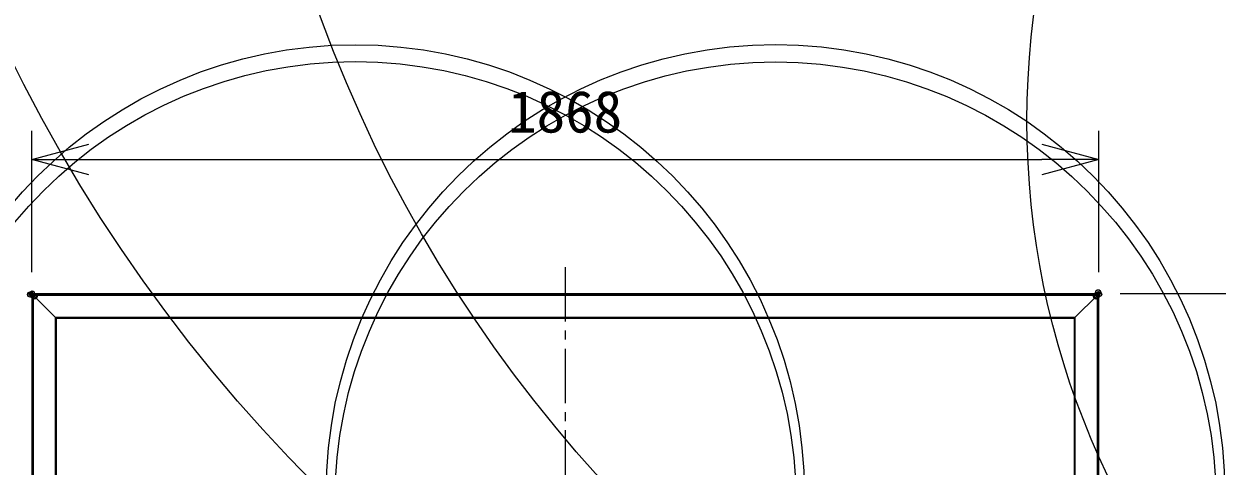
# Model space of a CAD drawing. Units: millimetres, scale not verified. Extents: x -5442 to 5961, y -11392 to 320.
# Drawn here: x -45 to 7.2, y 27 to 46.3 of the extents above; entities that cross this region are included whole.
import ezdxf
from ezdxf.enums import TextEntityAlignment as Align

# ---------------------------------------------------------------- set-up
doc = ezdxf.new("R2010")
doc.units = ezdxf.units.MM
doc.header["$LTSCALE"] = 0.125
doc.linetypes.add('USER1', pattern=[28.575, 19.05, -3.175, 3.175, -3.175])
for name, color, linetype, lineweight in [('0-0_0', 7, 'Continuous', 18), ('0-4_SUNPO', 3, 'Continuous', 18), ('0-5_GAIKEI', 1, 'Continuous', 18)]:
    doc.layers.add(name, color=color, linetype=linetype, lineweight=lineweight)
doc.styles.add('ＭＳ ゴシック', font='')
doc.styles.get('ＭＳ ゴシック').set_extended_font_data('MS Gothic')

# ---------------------------------------------------------------- blocks, each defined once
blk = doc.blocks.new('_Open30')
at = {"layer": '0-0_0'}
blk.add_line((0, 0), (-1, 0), dxfattribs=at)
blk.add_lwpolyline([(-1, 0.26795), (0, 0), (-1, -0.26795)], dxfattribs=at)
blk = doc.blocks.new('D1')
at = {"layer": '0-4_SUNPO'}
for p, q in [((148.8681, 348.9836), (148.8681, 355.1587)), ((195.5481, 348.9836), (195.5481, 355.1587)), ((151.3681, 353.9087), (193.0481, 353.9087))]:
    blk.add_line(p, q, dxfattribs=at)
at = {"layer": '0-4_SUNPO', "xscale": 2.5, "yscale": 2.5, "rotation": 180}
blk.add_blockref('_Open30', (148.8681, 353.9087), dxfattribs=at)
at = {"layer": '0-4_SUNPO', "xscale": 2.5, "yscale": 2.5}
blk.add_blockref('_Open30', (195.5481, 353.9087), dxfattribs=at)
at = {"layer": '0-4_SUNPO', "color": 7, "style": 'ＭＳ ゴシック'}
blk.add_text('1868', height=1.833, dxfattribs=at).set_placement((169.7081, 354.5337), align=Align.BOTTOM_LEFT)
blk = doc.blocks.new('D5')
at = {"layer": '0-4_SUNPO'}
for p, q in [((196.4856, 348.0367), (206.6616, 348.0367)), ((205.4116, 345.5367), (205.4116, 321.9367)), ((182.6081, 319.4367), (206.6616, 319.4367))]:
    blk.add_line(p, q, dxfattribs=at)
at = {"layer": '0-4_SUNPO', "xscale": 2.5, "yscale": 2.5}
for p, rotation in [((205.4116, 348.0367), 90), ((205.4116, 319.4367), 270)]:
    blk.add_blockref('_Open30', p, dxfattribs=dict(at, rotation=rotation))
at = {"layer": '0-4_SUNPO', "color": 7, "style": 'ＭＳ ゴシック'}
blk.add_text('1145', height=1.833, rotation=90, dxfattribs=at).set_placement((204.7866, 331.2367), align=Align.BOTTOM_LEFT)

msp = doc.modelspace()

# ---------------------------------------------------------------- linework, layer by layer
at = {"layer": '0-5_GAIKEI', "color": 9, "linetype": 'USER1'}
msp.add_line((-21.2895, 35.7003), (-21.2895, 4.7455), dxfattribs=at)
at = {"layer": '0-5_GAIKEI', "color": 7}
for p, q in [((-44.6295, 34.4827), (-44.6295, 7.2814)), ((-44.6295, 34.4827), (-44.6295, 34.4827)), ((-44.6273, 34.488), (-44.6217, 34.4935)), ((-44.5923, 34.523), (-44.6217, 34.4935)), ((-44.5923, 34.523), (-44.5867, 34.5286)), ((-44.567, 34.5358), (1.988, 34.5358)), ((-44.567, 34.5358), (-44.567, 34.5308)), ((1.0168, 33.5021), (1.9733, 34.4586)), ((1.9901, 34.4704), (1.9821, 34.4704)), ((1.985, 34.4769), (1.9843, 34.475)), ((1.9844, 34.4754), (1.985, 34.4769)), ((1.9876, 34.4881), (2.0007, 34.4881)), ((1.988, 34.5358), (1.988, 34.494)), ((2.0004, 34.5234), (1.988, 34.5234)), ((1.9901, 34.4704), (2.0007, 34.4881)), ((2.0078, 34.481), (1.9901, 34.4704)), ((2.0009, 34.523), (2.0004, 34.5234)), ((2.0007, 34.4881), (2.0009, 34.523)), ((2.0007, 34.4881), (2.0007, 34.4881)), ((2.0077, 34.5286), (2.0133, 34.523)), ((2.0427, 34.4812), (2.0078, 34.481)), ((2.0078, 34.481), (2.0078, 34.481)), ((2.0427, 34.4935), (2.0133, 34.523)), ((2.0427, 34.4935), (2.0483, 34.488)), ((2.0432, 34.4807), (2.0427, 34.4812)), ((2.0505, 7.2814), (2.0505, 34.4827)), ((2.0505, 34.4827), (2.0505, 34.4827)), ((0.9814, 33.4667), (0.9814, 33.4668)), ((0.9821, 33.4667), (0.9814, 33.4667)), ((0.9815, 33.4618), (0.9821, 33.4618)), ((0.9821, 33.4669), (0.9816, 33.4669)), ((0.9821, 33.4673), (0.9821, 33.4618)), ((0.9888, 33.4741), (0.9992, 33.4844)), ((1.0168, 33.5021), (0.9992, 33.4844))]:
    msp.add_line(p, q, dxfattribs=at)
at = {"layer": '0-5_GAIKEI'}
for p, q in [((-44.6217, 34.4812), (-44.6222, 34.4807)), ((-44.6222, 34.4807), (-44.6222, 7.2833)), ((-44.5868, 34.481), (-44.6217, 34.4812)), ((-44.5868, 34.481), (-44.5868, 7.283)), ((-44.5868, 34.481), (-44.5868, 34.481)), ((-44.5795, 34.5234), (-44.5799, 34.523)), ((-44.5799, 34.523), (-44.5798, 34.4881)), ((-44.5798, 34.4881), (-44.5798, 34.4881)), ((-44.5798, 34.4881), (-44.5667, 34.4881)), ((-44.567, 34.5234), (-44.5795, 34.5234)), ((-44.5692, 34.4704), (-44.5692, 7.2936)), ((-44.5611, 34.4704), (-44.5692, 34.4704)), ((-44.567, 34.5308), (-44.567, 34.494)), ((-44.567, 34.5284), (1.988, 34.5284)), ((-44.567, 34.4931), (1.988, 34.4931)), ((-44.5633, 34.4751), (-44.5639, 34.4765)), ((-44.5639, 34.4765), (-44.5634, 34.4754)), ((-44.5634, 34.4754), (1.9844, 34.4754)), ((-43.5959, 33.5021), (-44.5524, 34.4586)), ((1.9901, 7.2936), (1.9901, 34.4704)), ((2.0078, 7.283), (2.0078, 34.481)), ((2.0432, 7.2833), (2.0432, 34.4807)), ((-43.5959, 33.5021), (-43.5959, 8.2619)), ((-43.5959, 33.5021), (1.0168, 33.5021)), ((-43.5959, 33.5021), (-43.5782, 33.4844)), ((-43.5782, 33.4844), (-43.5782, 8.2796)), ((-43.5678, 33.4741), (-43.5782, 33.4844)), ((-43.5782, 33.4844), (0.9992, 33.4844)), ((-43.5678, 33.4741), (-43.5678, 8.2899)), ((-43.5678, 33.4741), (0.9888, 33.4741)), ((-43.5611, 33.4618), (-43.5611, 33.4673)), ((-43.5607, 33.4669), (-43.5611, 33.4669)), ((-43.5611, 33.4668), (0.9821, 33.4668)), ((0.9814, 33.4667), (-43.5611, 33.4667)), ((-43.5605, 33.4668), (-43.5605, 8.2973)), ((0.9814, 8.2973), (0.9814, 33.4667)), ((0.9888, 8.2899), (0.9888, 33.4741)), ((0.9992, 8.2796), (0.9992, 33.4844)), ((1.0168, 8.2619), (1.0168, 33.5021))]:
    msp.add_line(p, q, dxfattribs=at)
for points in [[(-44.5798, 34.4881), (-44.5692, 34.4704), (-44.5868, 34.481)], [(-43.5678, 33.4741), (-43.5611, 33.4673), (-43.5607, 33.4669)], [(-43.5611, 33.4618), (-43.5605, 33.4618), (-43.5605, 8.3023), (-43.5611, 8.3023)], [(0.9821, 8.3023), (0.9815, 8.3023), (0.9815, 33.4618)]]:
    msp.add_lwpolyline(points, dxfattribs=at)
at = {"layer": '0-5_GAIKEI', "color": 7}
for points in [[(-44.5814, 34.5308), (-44.5814, 34.5308), (-44.567, 34.5308)], [(1.988, 34.5308), (2.0024, 34.5308), (2.0024, 34.5308)], [(0.9816, 33.4669), (0.9821, 33.4673), (0.9888, 33.4741)]]:
    msp.add_lwpolyline(points, dxfattribs=at)
at = {"layer": '0-5_GAIKEI'}
for centre, radius in [((171.8809, 139.6676), 180.342), ((171.8809, 122.1676), 180.342), ((16.9751, 75.3607), 69.5628), ((-30.1156, 70.6825), 64.5659), ((-30.1217, 67.6889), 61.565), ((-12.4573, 67.6836), 61.5597), ((25.1871, 67.4286), 60.8284), ((-12.4574, 66.9855), 60.8689), ((-30.19, 55.6506), 49.5339), ((34.6794, 42.0966), 35.773), ((-30.4847, 25.7757), 19.6502), ((-12.0943, 25.7783), 19.6528), ((-30.4828, 25.4023), 19.2841), ((-12.0961, 25.3944), 19.2762), ((-44.6922, 34.4988), 0.1154), ((-44.6869, 34.4952), 0.1113), ((-44.654, 34.5075), 0.0762), ((-44.6449, 34.5103), 0.0667), ((-44.6033, 34.5664), 0.0878), ((-44.6043, 34.5634), 0.0847), ((-44.6345, 34.4648), 0.0186), ((-44.6201, 34.508), 0.027), ((-44.6317, 34.4736), 0.00928), ((-44.5161, 34.4174), 0.1235), ((-44.6074, 34.5212), 0.0276), ((-44.5358, 34.4327), 0.0987), ((-44.6073, 34.5016), 0.0256), ((-44.6125, 34.496), 0.018), ((-44.5314, 34.4369), 0.0988), ((-44.6173, 34.4916), 0.0115), ((-44.6205, 34.4894), 0.00762), ((-44.6257, 34.4871), 0.00198), ((-44.6257, 34.4869), 0.00196), ((-44.6246, 34.4875), 0.00304), ((-44.6263, 34.4871), 0.00133), ((-44.6, 34.5087), 0.0253), ((-44.5931, 34.5155), 0.0156), ((-44.5888, 34.5206), 0.00889), ((-44.5876, 34.5227), 0.00654), ((-44.5695, 34.4687), 0.0219), ((-44.5667, 34.4699), 0.023), ((-44.572, 34.4732), 0.0168), ((-44.5861, 34.5263), 0.00261), ((-44.5728, 34.4739), 0.0158), ((-44.5732, 34.4751), 0.0145), ((-44.5856, 34.5269), 0.00195), ((-44.5871, 34.4812), 0.00031), ((-44.5858, 34.5275), 0.00135), ((-44.583, 34.4793), 0.00416), ((-44.5734, 34.5327), 0.00828), ((-44.517, 34.494), 0.0501), ((-44.5169, 34.494), 0.0501)]:
    msp.add_circle(centre, radius, dxfattribs=at)
at = {"layer": '0-5_GAIKEI', "color": 7}
for centre, radius in [((1.9372, 34.4174), 0.1235), ((1.9524, 34.437), 0.0987), ((1.9566, 34.4327), 0.0988), ((1.9379, 34.494), 0.0501), ((1.9379, 34.494), 0.0501), ((2.0185, 34.5934), 0.1154), ((2.0149, 34.5882), 0.1113), ((2.0272, 34.5552), 0.0762), ((2.03, 34.5461), 0.0667), ((1.9845, 34.5357), 0.0186), ((1.9884, 34.4708), 0.0219), ((1.9897, 34.4679), 0.023), ((1.9929, 34.4732), 0.0168), ((1.9936, 34.474), 0.0158), ((1.9949, 34.4745), 0.0145), ((1.9934, 34.533), 0.00928), ((1.9991, 34.4842), 0.00416), ((2.0213, 34.5085), 0.0256), ((2.0157, 34.5137), 0.018), ((2.0861, 34.5045), 0.0878), ((2.0832, 34.5055), 0.0847), ((2.0113, 34.5185), 0.0115), ((2.0009, 34.4883), 0.00031), ((2.0278, 34.5213), 0.027), ((2.0091, 34.5217), 0.00762), ((2.0285, 34.5013), 0.0253), ((2.0072, 34.5259), 0.00304), ((2.0066, 34.5269), 0.00196), ((2.0069, 34.5269), 0.00198), ((2.0068, 34.5275), 0.00133), ((2.0409, 34.5086), 0.0276), ((2.0352, 34.4943), 0.0156), ((2.0403, 34.49), 0.00889), ((2.0424, 34.4889), 0.00654), ((2.046, 34.4873), 0.00261), ((2.0524, 34.4746), 0.00828), ((2.0467, 34.4869), 0.00195), ((2.0472, 34.4871), 0.00135)]:
    msp.add_circle(centre, radius, dxfattribs=at)
for centre, radius, start, end in [((-44.5814, 34.5233), 0.0075, 90, 135), ((1.938, 34.494), 0.05, 315, 338.20295), ((1.938, 34.494), 0.05, 339.99356, 352.15005), ((1.938, 34.494), 0.05, 358.98198, 0), ((2.0024, 34.5233), 0.0075, 45, 90), ((2.043, 34.4827), 0.0075, 0, 45)]:
    msp.add_arc(centre, radius, start, end, dxfattribs=at)
at = {"layer": '0-5_GAIKEI'}
for start, end in [(180, 181.01802), (187.56564, 200.4046), (201.79707, 225.00001)]:
    msp.add_arc((-44.517, 34.494), 0.05, start, end, dxfattribs=at)
at = {"layer": '0-5_GAIKEI', "color": 7}
for centre, major_axis, ratio, start_param, end_param in [((-44.622, 34.4827), (-0.0053, 0.0053), 0.999896, 0, 0.7854502), ((2.0009, 34.5106), (0.0124, 0.0124), 0.57735, 0, 1.0471976), ((2.0024, 34.5233), (0.0053, 0.0053), 0.999896, 0, 0.7854502), ((2.0303, 34.4812), (0.0124, 0.0124), 0.57735, 5.2359878, 6.2831853), ((2.043, 34.4827), (-0.0053, -0.0053), 0.999896, 2.3561424, 3.1415927)]:
    msp.add_ellipse(centre, major_axis=major_axis, ratio=ratio, start_param=start_param, end_param=end_param, dxfattribs=at)
at = {"layer": '0-5_GAIKEI'}
for centre, start_param, end_param in [((-44.6094, 34.4812), 6.2831853, 7.3303829), ((-44.5799, 34.5106), 5.2359878, 6.2831853)]:
    msp.add_ellipse(centre, major_axis=(-0.0124, 0.0124), ratio=0.57735, start_param=start_param, end_param=end_param, dxfattribs=at)

# ---------------------------------------------------------------- block references
at = {"layer": '0-4_SUNPO'}
for name in ['D1', 'D5']:
    msp.add_blockref(name, (-193.4976, -313.5009), dxfattribs=at)

doc.saveas('drawing.dxf')
